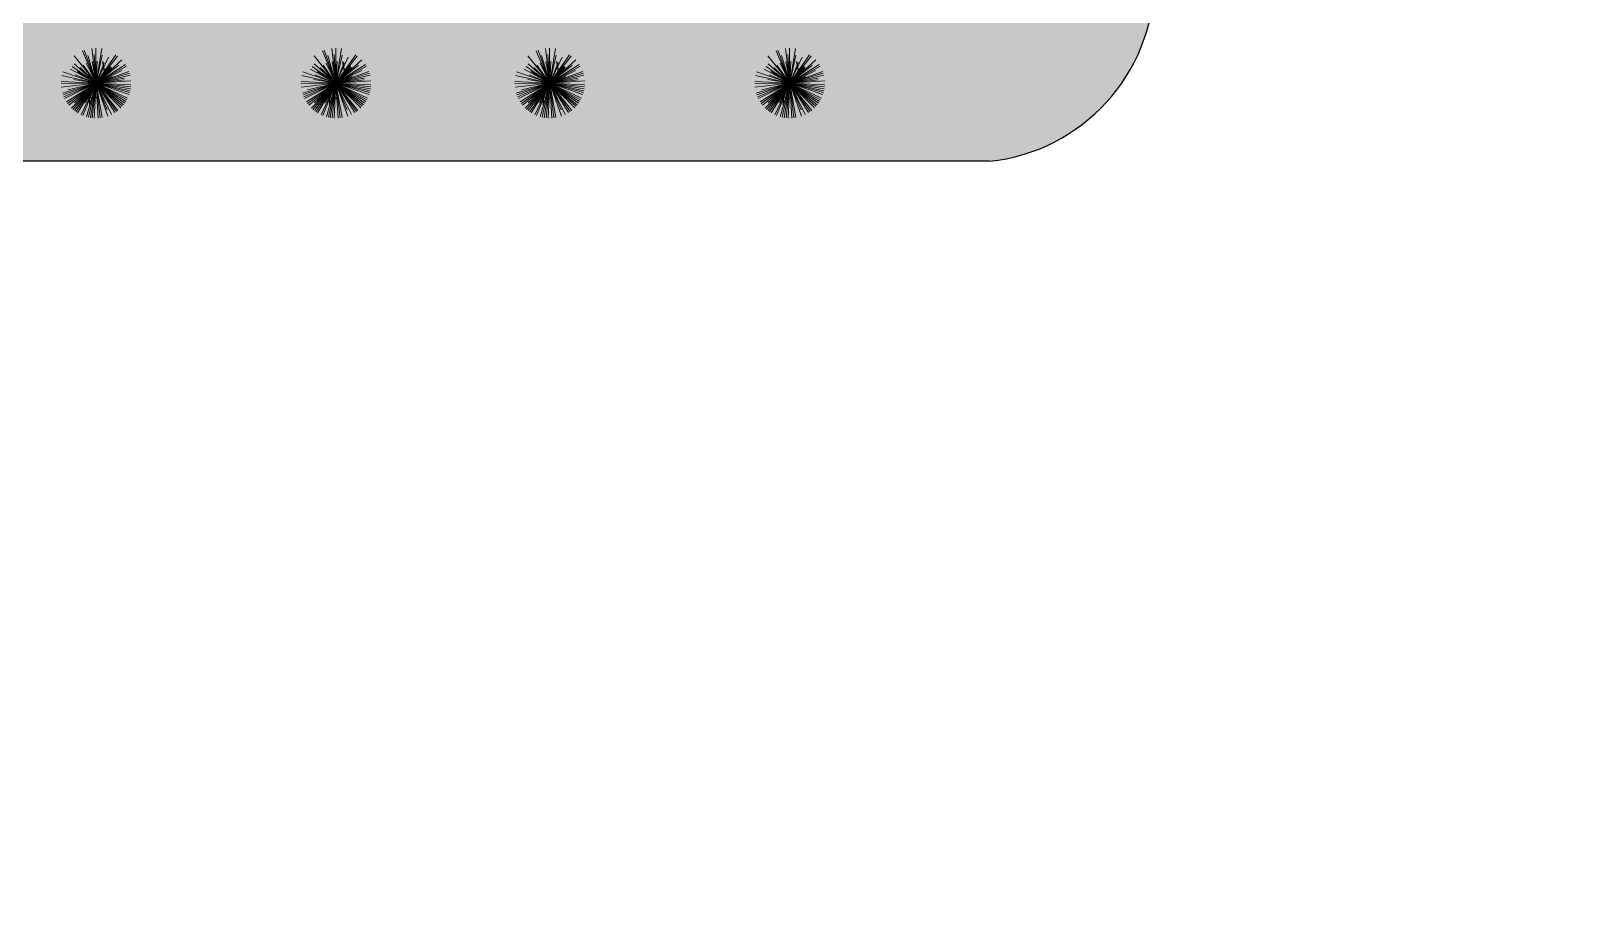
# Model space of a CAD drawing. Header units: millimetres. Extents: x -1544140 to 7445918, y -1294905 to 2019878.
# Drawn here: x 1794939 to 1799601, y 33135 to 35731 of the extents above; entities that cross this region are included whole.
import ezdxf

# ---------------------------------------------------------------- set-up
doc = ezdxf.new("R2010")
doc.units = ezdxf.units.MM
doc.header["$MEASUREMENT"] = 0
doc.layers.add('marc det', color=74, linetype='Continuous', lineweight=18)
picture_1 = doc.add_image_def('image5.png', size_in_pixel=(1482, 826))

msp = doc.modelspace()

# ---------------------------------------------------------------- hatches: boundary and pattern name
at = {"true_color": 0x8dc133, "transparency": 33554687}
h = msp.add_hatch(color=65, dxfattribs=at)
h.dxf.hatch_style = 1
h.paths.add_polyline_path([(1798292.4, 35898), (1798292.4, 39994.8, 0.352206), (1797396.1, 40698.8), (1791984.2, 40698.8, 0.266602), (1791340.6, 40009.7), (1791340.6, 36073, 0.323619), (1792065.9, 35342.5), (1797799.2, 35342.5, 0.388077)])
h.paths.add_polyline_path([(1797765.6, 35798.1), (1792109.9, 35798.1, -0.285044), (1791796.1, 36115.1), (1791796.1, 39948.3, -0.211803), (1792064.2, 40243.2), (1797399.2, 40243.2, -0.326949), (1797836.8, 39933.6), (1797836.8, 35893.4, -0.351898)], flags=16)

# ---------------------------------------------------------------- linework, layer by layer
at = {"color": 116, "lineweight": -2, "true_color": 0x136734}
for p, q in [((1795158.8, 35607.2), (1795152.9, 35640.6)), ((1795875.3, 35607.2), (1795869.4, 35640.6)), ((1796513.5, 35607.2), (1796507.6, 35640.6)), ((1797229.9, 35607.2), (1797224, 35640.6))]:
    msp.add_line(p, q, dxfattribs=at)
at = {"color": 116, "true_color": 0x136734}
for p, q in [((1795090.2, 35533.4), (1795134.5, 35533.4)), ((1795112.3, 35555.6), (1795112.3, 35511.3)), ((1795806.6, 35533.4), (1795850.9, 35533.4)), ((1795828.8, 35555.6), (1795828.8, 35511.3)), ((1796444.9, 35533.4), (1796489.2, 35533.4)), ((1796467, 35555.6), (1796467, 35511.3)), ((1797161.3, 35533.4), (1797205.6, 35533.4)), ((1797183.5, 35555.6), (1797183.5, 35511.3))]:
    msp.add_line(p, q, dxfattribs=at)
msp.add_lwpolyline([(1797799.2, 35342.5), (1792065.9, 35342.5)])
msp.add_arc((1797741.9, 35890.1), 550.6, 275.9777, 359.182)
at = {"layer": 'marc det', "color": 116, "true_color": 0x136734}
for p, q in [((1795132.1, 35575.8), (1795091.5, 35672.1)), ((1795132.1, 35575.8), (1795097, 35674.2)), ((1795132.1, 35575.8), (1795119.8, 35679.6)), ((1795132.1, 35575.8), (1795131.5, 35680.3)), ((1795132.1, 35575.8), (1795149, 35678.9)), ((1795848.5, 35575.8), (1795808, 35672.1)), ((1795848.5, 35575.8), (1795813.4, 35674.2)), ((1795848.5, 35575.8), (1795836.2, 35679.6)), ((1795848.5, 35575.8), (1795847.9, 35680.3)), ((1795848.5, 35575.8), (1795865.4, 35678.9)), ((1796486.8, 35575.8), (1796446.2, 35672.1)), ((1796486.8, 35575.8), (1796451.7, 35674.2)), ((1796486.8, 35575.8), (1796474.4, 35679.6)), ((1796486.8, 35575.8), (1796486.1, 35680.3)), ((1796486.8, 35575.8), (1796503.6, 35678.9)), ((1797203.2, 35575.8), (1797162.6, 35672.1)), ((1797203.2, 35575.8), (1797168.1, 35674.2)), ((1797203.2, 35575.8), (1797190.9, 35679.6)), ((1797203.2, 35575.8), (1797202.6, 35680.3)), ((1797203.2, 35575.8), (1797220.1, 35678.9)), ((1795132.1, 35575.8), (1795056.1, 35617.2)), ((1795132.1, 35575.8), (1795061.2, 35625.5)), ((1795061.2, 35625.5), (1795132.1, 35575.8)), ((1795132.1, 35575.8), (1795066.5, 35657.1)), ((1795132.1, 35575.8), (1795067.3, 35633)), ((1795132.1, 35575.8), (1795084.8, 35622.5)), ((1795132.1, 35575.8), (1795093.4, 35629.7)), ((1795132.1, 35575.8), (1795103, 35635.3)), ((1795132.1, 35575.8), (1795107.8, 35658.4)), ((1795132.1, 35575.8), (1795120.6, 35640.9)), ((1795132.1, 35575.8), (1795126.8, 35661.6)), ((1795131.1, 35574.7), (1795191, 35660.3)), ((1795191, 35660.3), (1795131.1, 35574.7)), ((1795131.1, 35574.7), (1795195.8, 35656.8)), ((1795132.1, 35575.8), (1795150.7, 35659.7)), ((1795132.1, 35575.8), (1795168.9, 35653.3)), ((1795132.1, 35575.8), (1795209.6, 35645.9)), ((1795132.1, 35575.8), (1795135.4, 35641.7)), ((1795132.1, 35575.8), (1795156.9, 35636.8)), ((1795132.1, 35575.8), (1795220.2, 35631.9)), ((1795132.1, 35575.8), (1795198.8, 35629.7)), ((1795132.1, 35575.8), (1795223.2, 35626.9)), ((1795132.1, 35575.8), (1795175.6, 35625.1)), ((1795132.1, 35575.8), (1795178.3, 35622.6)), ((1795848.5, 35575.8), (1795772.5, 35617.2)), ((1795848.5, 35575.8), (1795777.7, 35625.5)), ((1795777.7, 35625.5), (1795848.5, 35575.8)), ((1795848.5, 35575.8), (1795782.9, 35657.1)), ((1795848.5, 35575.8), (1795783.7, 35633)), ((1795848.5, 35575.8), (1795801.3, 35622.5)), ((1795848.5, 35575.8), (1795809.8, 35629.7)), ((1795848.5, 35575.8), (1795819.4, 35635.3)), ((1795848.5, 35575.8), (1795824.2, 35658.4)), ((1795848.5, 35575.8), (1795837.1, 35640.9)), ((1795848.5, 35575.8), (1795843.2, 35661.6)), ((1795847.5, 35574.7), (1795907.5, 35660.3)), ((1795907.5, 35660.3), (1795847.5, 35574.7)), ((1795847.5, 35574.7), (1795912.2, 35656.8)), ((1795848.5, 35575.8), (1795867.1, 35659.7)), ((1795848.5, 35575.8), (1795885.3, 35653.3)), ((1795848.5, 35575.8), (1795926, 35645.9)), ((1795848.5, 35575.8), (1795851.8, 35641.7)), ((1795848.5, 35575.8), (1795873.4, 35636.8)), ((1795848.5, 35575.8), (1795936.7, 35631.9)), ((1795848.5, 35575.8), (1795915.3, 35629.7)), ((1795848.5, 35575.8), (1795939.7, 35626.9)), ((1795848.5, 35575.8), (1795892.1, 35625.1)), ((1795848.5, 35575.8), (1795894.8, 35622.6)), ((1796486.8, 35575.8), (1796410.7, 35617.2)), ((1796486.8, 35575.8), (1796415.9, 35625.5)), ((1796415.9, 35625.5), (1796486.8, 35575.8)), ((1796486.8, 35575.8), (1796421.1, 35657.1)), ((1796486.8, 35575.8), (1796422, 35633)), ((1796486.8, 35575.8), (1796439.5, 35622.5)), ((1796486.8, 35575.8), (1796448, 35629.7)), ((1796486.8, 35575.8), (1796457.7, 35635.3)), ((1796486.8, 35575.8), (1796462.4, 35658.4)), ((1796486.8, 35575.8), (1796475.3, 35640.9)), ((1796486.8, 35575.8), (1796481.4, 35661.6)), ((1796485.8, 35574.7), (1796545.7, 35660.3)), ((1796545.7, 35660.3), (1796485.8, 35574.7)), ((1796485.8, 35574.7), (1796550.4, 35656.8)), ((1796486.8, 35575.8), (1796505.4, 35659.7)), ((1796486.8, 35575.8), (1796523.5, 35653.3)), ((1796486.8, 35575.8), (1796564.2, 35645.9)), ((1796486.8, 35575.8), (1796490.1, 35641.7)), ((1796486.8, 35575.8), (1796511.6, 35636.8)), ((1796486.8, 35575.8), (1796574.9, 35631.9)), ((1796486.8, 35575.8), (1796553.5, 35629.7)), ((1796486.8, 35575.8), (1796577.9, 35626.9)), ((1796486.8, 35575.8), (1796530.3, 35625.1)), ((1796486.8, 35575.8), (1796533, 35622.6)), ((1797203.2, 35575.8), (1797127.2, 35617.2)), ((1797203.2, 35575.8), (1797132.3, 35625.5)), ((1797132.3, 35625.5), (1797203.2, 35575.8)), ((1797203.2, 35575.8), (1797137.6, 35657.1)), ((1797203.2, 35575.8), (1797138.4, 35633)), ((1797203.2, 35575.8), (1797155.9, 35622.5)), ((1797203.2, 35575.8), (1797164.5, 35629.7)), ((1797203.2, 35575.8), (1797174.1, 35635.3)), ((1797203.2, 35575.8), (1797178.9, 35658.4)), ((1797203.2, 35575.8), (1797191.7, 35640.9)), ((1797203.2, 35575.8), (1797197.9, 35661.6)), ((1797202.2, 35574.7), (1797262.2, 35660.3)), ((1797262.2, 35660.3), (1797202.2, 35574.7)), ((1797202.2, 35574.7), (1797266.9, 35656.8)), ((1797203.2, 35575.8), (1797221.8, 35659.7)), ((1797203.2, 35575.8), (1797240, 35653.3)), ((1797203.2, 35575.8), (1797280.7, 35645.9)), ((1797203.2, 35575.8), (1797206.5, 35641.7)), ((1797203.2, 35575.8), (1797228, 35636.8)), ((1797203.2, 35575.8), (1797291.3, 35631.9)), ((1797203.2, 35575.8), (1797269.9, 35629.7)), ((1797203.2, 35575.8), (1797294.3, 35626.9)), ((1797203.2, 35575.8), (1797246.7, 35625.1)), ((1797203.2, 35575.8), (1797249.4, 35622.6)), ((1795132.1, 35575.8), (1795027.6, 35575.2)), ((1795132.1, 35575.8), (1795027.7, 35581.1)), ((1795132.1, 35575.8), (1795028.3, 35563.5)), ((1795132.1, 35575.8), (1795030.1, 35598.5)), ((1795132.1, 35575.8), (1795031.9, 35546.3)), ((1795132.1, 35575.8), (1795033.3, 35609.7)), ((1795132.1, 35575.8), (1795033.7, 35540.7)), ((1795132.1, 35575.8), (1795035.8, 35535.3)), ((1795132.1, 35575.8), (1795038.2, 35529.9)), ((1795132.1, 35575.8), (1795043.9, 35519.7)), ((1795132.1, 35575.8), (1795047.2, 35514.8)), ((1795132.1, 35575.8), (1795047.5, 35556)), ((1795132.1, 35575.8), (1795050.8, 35510.2)), ((1795132.1, 35575.8), (1795058.6, 35501.5)), ((1795132.1, 35575.8), (1795062.9, 35497.5)), ((1795132.1, 35575.8), (1795066.2, 35586.6)), ((1795132.1, 35575.8), (1795067.4, 35493.7)), ((1795132.1, 35575.8), (1795067.6, 35517.5)), ((1795132.1, 35575.8), (1795070.3, 35601)), ((1795072.1, 35490.2), (1795132.1, 35575.8)), ((1795132.1, 35575.8), (1795072.1, 35490.2)), ((1795132.1, 35575.8), (1795075.5, 35610.9)), ((1795132.1, 35575.8), (1795077, 35487)), ((1795132.1, 35575.8), (1795087.3, 35481.4)), ((1795132.1, 35575.8), (1795092.7, 35479)), ((1795132.1, 35575.8), (1795100, 35517)), ((1795132.1, 35575.8), (1795103.8, 35475.2)), ((1795132.1, 35575.8), (1795109.4, 35473.8)), ((1795132.1, 35575.8), (1795115.2, 35472.7)), ((1795132.1, 35575.8), (1795121, 35471.9)), ((1795132.1, 35575.8), (1795126.9, 35471.5)), ((1795132.1, 35575.8), (1795209.2, 35613.5)), ((1795132.1, 35575.8), (1795230.5, 35610.9)), ((1795132.1, 35575.8), (1795232.3, 35605.3)), ((1795132.1, 35575.8), (1795233.8, 35599.7)), ((1795132.1, 35575.8), (1795180.2, 35596.1)), ((1795132.1, 35575.8), (1795216.6, 35590.7)), ((1795132.1, 35575.8), (1795217.4, 35585.9)), ((1795132.1, 35575.8), (1795236.4, 35582.3)), ((1795132.1, 35575.8), (1795236.4, 35570.6)), ((1795132.1, 35575.8), (1795167.2, 35477.4)), ((1795132.1, 35575.8), (1795144.4, 35472.1)), ((1795132.1, 35575.8), (1795150.2, 35472.9)), ((1795132.1, 35575.8), (1795138.6, 35471.5)), ((1795132.1, 35575.8), (1795165.7, 35496)), ((1795132.1, 35575.8), (1795178, 35481.9)), ((1795132.1, 35575.8), (1795188.2, 35487.7)), ((1795132.1, 35575.8), (1795193.1, 35491)), ((1795132.1, 35575.8), (1795197.7, 35494.5)), ((1795132.1, 35575.8), (1795206.4, 35502.4)), ((1795132.1, 35575.8), (1795210.4, 35506.7)), ((1795132.1, 35575.8), (1795214.2, 35511.2)), ((1795217.7, 35515.9), (1795132.1, 35575.8)), ((1795132.1, 35575.8), (1795220.9, 35520.8)), ((1795132.1, 35575.8), (1795223.8, 35525.8)), ((1795132.1, 35575.8), (1795226.5, 35531)), ((1795132.1, 35575.8), (1795234.1, 35553.2)), ((1795132.1, 35575.8), (1795235.2, 35558.9)), ((1795132.1, 35575.8), (1795236, 35564.7)), ((1795132.1, 35575.8), (1795230.9, 35541.9)), ((1795132.1, 35575.8), (1795232.7, 35547.5)), ((1795848.5, 35575.8), (1795744, 35575.2)), ((1795848.5, 35575.8), (1795744.2, 35581.1)), ((1795848.5, 35575.8), (1795744.8, 35563.5)), ((1795848.5, 35575.8), (1795746.5, 35598.5)), ((1795848.5, 35575.8), (1795748.3, 35546.3)), ((1795848.5, 35575.8), (1795749.7, 35609.7)), ((1795848.5, 35575.8), (1795750.1, 35540.7)), ((1795848.5, 35575.8), (1795752.2, 35535.3)), ((1795848.5, 35575.8), (1795754.7, 35529.9)), ((1795848.5, 35575.8), (1795760.4, 35519.7)), ((1795848.5, 35575.8), (1795763.7, 35514.8)), ((1795848.5, 35575.8), (1795763.9, 35556)), ((1795848.5, 35575.8), (1795767.2, 35510.2)), ((1795848.5, 35575.8), (1795775.1, 35501.5)), ((1795848.5, 35575.8), (1795779.4, 35497.5)), ((1795848.5, 35575.8), (1795782.6, 35586.6)), ((1795848.5, 35575.8), (1795783.9, 35493.7)), ((1795848.5, 35575.8), (1795784, 35517.5)), ((1795848.5, 35575.8), (1795786.8, 35601)), ((1795788.6, 35490.2), (1795848.5, 35575.8)), ((1795848.5, 35575.8), (1795788.6, 35490.2)), ((1795848.5, 35575.8), (1795792, 35610.9)), ((1795848.5, 35575.8), (1795793.5, 35487)), ((1795848.5, 35575.8), (1795803.8, 35481.4)), ((1795848.5, 35575.8), (1795809.1, 35479)), ((1795848.5, 35575.8), (1795816.5, 35517)), ((1795848.5, 35575.8), (1795820.2, 35475.2)), ((1795848.5, 35575.8), (1795825.9, 35473.8)), ((1795848.5, 35575.8), (1795831.6, 35472.7)), ((1795848.5, 35575.8), (1795837.5, 35471.9)), ((1795848.5, 35575.8), (1795843.3, 35471.5)), ((1795848.5, 35575.8), (1795925.6, 35613.5)), ((1795848.5, 35575.8), (1795946.9, 35610.9)), ((1795848.5, 35575.8), (1795948.8, 35605.3)), ((1795848.5, 35575.8), (1795950.3, 35599.7)), ((1795848.5, 35575.8), (1795896.7, 35596.1)), ((1795848.5, 35575.8), (1795933.1, 35590.7)), ((1795848.5, 35575.8), (1795933.8, 35585.9)), ((1795848.5, 35575.8), (1795952.8, 35582.3)), ((1795848.5, 35575.8), (1795952.9, 35570.6)), ((1795848.5, 35575.8), (1795883.6, 35477.4)), ((1795848.5, 35575.8), (1795860.8, 35472.1)), ((1795848.5, 35575.8), (1795866.6, 35472.9)), ((1795848.5, 35575.8), (1795855, 35471.5)), ((1795848.5, 35575.8), (1795882.1, 35496)), ((1795848.5, 35575.8), (1795894.4, 35481.9)), ((1795848.5, 35575.8), (1795904.6, 35487.7)), ((1795848.5, 35575.8), (1795909.5, 35491)), ((1795848.5, 35575.8), (1795914.2, 35494.5)), ((1795848.5, 35575.8), (1795922.9, 35502.4)), ((1795848.5, 35575.8), (1795926.9, 35506.7)), ((1795848.5, 35575.8), (1795930.6, 35511.2)), ((1795934.1, 35515.9), (1795848.5, 35575.8)), ((1795848.5, 35575.8), (1795937.3, 35520.8)), ((1795848.5, 35575.8), (1795940.3, 35525.8)), ((1795848.5, 35575.8), (1795942.9, 35531)), ((1795848.5, 35575.8), (1795950.5, 35553.2)), ((1795848.5, 35575.8), (1795951.6, 35558.9)), ((1795848.5, 35575.8), (1795952.4, 35564.7)), ((1795848.5, 35575.8), (1795947.4, 35541.9)), ((1795848.5, 35575.8), (1795949.1, 35547.5)), ((1796486.8, 35575.8), (1796382.3, 35575.2)), ((1796486.8, 35575.8), (1796382.4, 35581.1)), ((1796486.8, 35575.8), (1796383, 35563.5)), ((1796486.8, 35575.8), (1796384.8, 35598.5)), ((1796486.8, 35575.8), (1796386.5, 35546.3)), ((1796486.8, 35575.8), (1796387.9, 35609.7)), ((1796486.8, 35575.8), (1796388.3, 35540.7)), ((1796486.8, 35575.8), (1796390.5, 35535.3)), ((1796486.8, 35575.8), (1796392.9, 35529.9)), ((1796486.8, 35575.8), (1796398.6, 35519.7)), ((1796486.8, 35575.8), (1796401.9, 35514.8)), ((1796486.8, 35575.8), (1796402.1, 35556)), ((1796486.8, 35575.8), (1796405.5, 35510.2)), ((1796486.8, 35575.8), (1796413.3, 35501.5)), ((1796486.8, 35575.8), (1796417.6, 35497.5)), ((1796486.8, 35575.8), (1796420.9, 35586.6)), ((1796486.8, 35575.8), (1796422.1, 35493.7)), ((1796486.8, 35575.8), (1796422.2, 35517.5)), ((1796486.8, 35575.8), (1796425, 35601)), ((1796426.8, 35490.2), (1796486.8, 35575.8)), ((1796486.8, 35575.8), (1796426.8, 35490.2)), ((1796486.8, 35575.8), (1796430.2, 35610.9)), ((1796486.8, 35575.8), (1796431.7, 35487)), ((1796486.8, 35575.8), (1796442, 35481.4)), ((1796486.8, 35575.8), (1796447.3, 35479)), ((1796486.8, 35575.8), (1796454.7, 35517)), ((1796486.8, 35575.8), (1796458.4, 35475.2)), ((1796486.8, 35575.8), (1796464.1, 35473.8)), ((1796486.8, 35575.8), (1796469.9, 35472.7)), ((1796486.8, 35575.8), (1796475.7, 35471.9)), ((1796486.8, 35575.8), (1796481.5, 35471.5)), ((1796486.8, 35575.8), (1796563.8, 35613.5)), ((1796486.8, 35575.8), (1796585.2, 35610.9)), ((1796486.8, 35575.8), (1796587, 35605.3)), ((1796486.8, 35575.8), (1796588.5, 35599.7)), ((1796486.8, 35575.8), (1796534.9, 35596.1)), ((1796486.8, 35575.8), (1796571.3, 35590.7)), ((1796486.8, 35575.8), (1796572, 35585.9)), ((1796486.8, 35575.8), (1796591, 35582.3)), ((1796486.8, 35575.8), (1796591.1, 35570.6)), ((1796486.8, 35575.8), (1796521.9, 35477.4)), ((1796486.8, 35575.8), (1796499.1, 35472.1)), ((1796486.8, 35575.8), (1796504.9, 35472.9)), ((1796486.8, 35575.8), (1796493.2, 35471.5)), ((1796486.8, 35575.8), (1796520.4, 35496)), ((1796486.8, 35575.8), (1796532.6, 35481.9)), ((1796486.8, 35575.8), (1796542.9, 35487.7)), ((1796486.8, 35575.8), (1796547.7, 35491)), ((1796486.8, 35575.8), (1796552.4, 35494.5)), ((1796486.8, 35575.8), (1796561.1, 35502.4)), ((1796486.8, 35575.8), (1796565.1, 35506.7)), ((1796486.8, 35575.8), (1796568.8, 35511.2)), ((1796572.3, 35515.9), (1796486.8, 35575.8)), ((1796486.8, 35575.8), (1796575.6, 35520.8)), ((1796486.8, 35575.8), (1796578.5, 35525.8)), ((1796486.8, 35575.8), (1796581.2, 35531)), ((1796486.8, 35575.8), (1796588.8, 35553.2)), ((1796486.8, 35575.8), (1796589.9, 35558.9)), ((1796486.8, 35575.8), (1796590.7, 35564.7)), ((1796486.8, 35575.8), (1796585.6, 35541.9)), ((1796486.8, 35575.8), (1796587.3, 35547.5)), ((1797203.2, 35575.8), (1797098.7, 35575.2)), ((1797203.2, 35575.8), (1797098.8, 35581.1)), ((1797203.2, 35575.8), (1797099.4, 35563.5)), ((1797203.2, 35575.8), (1797101.2, 35598.5)), ((1797203.2, 35575.8), (1797103, 35546.3)), ((1797203.2, 35575.8), (1797104.4, 35609.7)), ((1797203.2, 35575.8), (1797104.8, 35540.7)), ((1797203.2, 35575.8), (1797106.9, 35535.3)), ((1797203.2, 35575.8), (1797109.3, 35529.9)), ((1797203.2, 35575.8), (1797115.1, 35519.7)), ((1797203.2, 35575.8), (1797118.3, 35514.8)), ((1797203.2, 35575.8), (1797118.6, 35556)), ((1797203.2, 35575.8), (1797121.9, 35510.2)), ((1797203.2, 35575.8), (1797129.8, 35501.5)), ((1797203.2, 35575.8), (1797134, 35497.5)), ((1797203.2, 35575.8), (1797137.3, 35586.6)), ((1797203.2, 35575.8), (1797138.5, 35493.7)), ((1797203.2, 35575.8), (1797138.7, 35517.5)), ((1797203.2, 35575.8), (1797141.5, 35601)), ((1797143.2, 35490.2), (1797203.2, 35575.8)), ((1797203.2, 35575.8), (1797143.2, 35490.2)), ((1797203.2, 35575.8), (1797146.6, 35610.9)), ((1797203.2, 35575.8), (1797148.1, 35487)), ((1797203.2, 35575.8), (1797158.4, 35481.4)), ((1797203.2, 35575.8), (1797163.8, 35479)), ((1797203.2, 35575.8), (1797171.2, 35517)), ((1797203.2, 35575.8), (1797174.9, 35475.2)), ((1797203.2, 35575.8), (1797180.6, 35473.8)), ((1797203.2, 35575.8), (1797186.3, 35472.7)), ((1797203.2, 35575.8), (1797192.1, 35471.9)), ((1797203.2, 35575.8), (1797198, 35471.5)), ((1797203.2, 35575.8), (1797280.3, 35613.5)), ((1797203.2, 35575.8), (1797301.6, 35610.9)), ((1797203.2, 35575.8), (1797303.4, 35605.3)), ((1797203.2, 35575.8), (1797304.9, 35599.7)), ((1797203.2, 35575.8), (1797251.3, 35596.1)), ((1797203.2, 35575.8), (1797287.8, 35590.7)), ((1797203.2, 35575.8), (1797288.5, 35585.9)), ((1797203.2, 35575.8), (1797307.5, 35582.3)), ((1797203.2, 35575.8), (1797307.6, 35570.6)), ((1797203.2, 35575.8), (1797238.3, 35477.4)), ((1797203.2, 35575.8), (1797215.5, 35472.1)), ((1797203.2, 35575.8), (1797221.3, 35472.9)), ((1797203.2, 35575.8), (1797209.7, 35471.5)), ((1797203.2, 35575.8), (1797236.8, 35496)), ((1797203.2, 35575.8), (1797249.1, 35481.9)), ((1797203.2, 35575.8), (1797259.3, 35487.7)), ((1797203.2, 35575.8), (1797264.2, 35491)), ((1797203.2, 35575.8), (1797268.8, 35494.5)), ((1797203.2, 35575.8), (1797277.5, 35502.4)), ((1797203.2, 35575.8), (1797281.5, 35506.7)), ((1797203.2, 35575.8), (1797285.3, 35511.2)), ((1797288.8, 35515.9), (1797203.2, 35575.8)), ((1797203.2, 35575.8), (1797292, 35520.8)), ((1797203.2, 35575.8), (1797294.9, 35525.8)), ((1797203.2, 35575.8), (1797297.6, 35531)), ((1797203.2, 35575.8), (1797305.2, 35553.2)), ((1797203.2, 35575.8), (1797306.3, 35558.9)), ((1797203.2, 35575.8), (1797307.1, 35564.7)), ((1797203.2, 35575.8), (1797302, 35541.9)), ((1797203.2, 35575.8), (1797303.8, 35547.5))]:
    msp.add_line(p, q, dxfattribs=at)

# ---------------------------------------------------------------- pictures from other files: only their frames are drawn
image = msp.add_image(picture_1, insert=(1748459.4, -24499.6), size_in_units=(203261.5, 113288.8))
image.dxf.flags = 7

doc.saveas('drawing.dxf')
